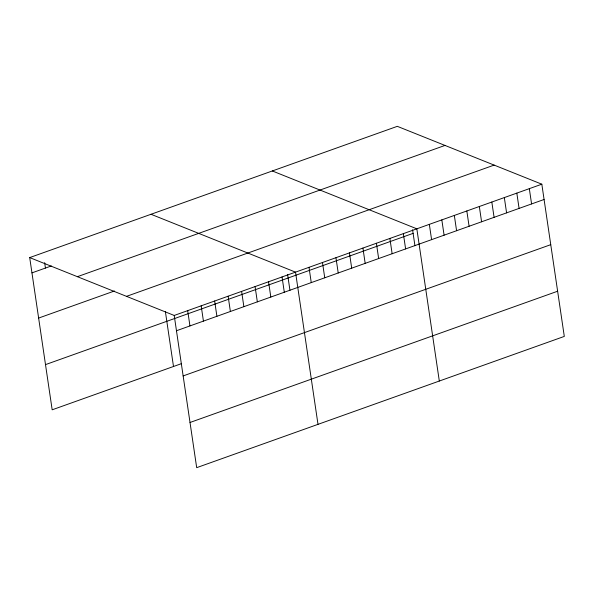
<?xml version="1.0" encoding="UTF-8"?>
<svg xmlns="http://www.w3.org/2000/svg" width="594" height="594" viewBox="0 0 594 594"><rect width="100%" height="100%" fill="white"/><g stroke="black" fill="none" stroke-linecap="round" stroke-linejoin="round"><path stroke-width="0.89" d="M29.7 257.588L397.312 126.336L541.825 184.192L564.3 336.412L196.688 467.664L174.213 315.451L29.7 257.588L52.175 409.808L181.073 363.788M31.957 272.876L51.336 265.956M77.391 276.685L445.003 145.426M38.632 318.065L114.449 290.993M126.522 296.354L494.134 165.102M174.213 315.451L541.825 184.192M45.508 364.619L413.12 233.36M176.47 330.739L544.082 199.48M183.138 375.928L550.749 244.669M190.013 422.483L557.625 291.223M272.327 170.961L416.832 228.824L439.315 381.036M151.01 214.278L295.522 272.134L317.998 424.354M529.321 188.654L531.578 203.942M516.825 193.117L519.082 208.405M504.328 197.579L506.585 212.867M491.825 202.042L494.082 217.33M479.328 206.504L481.586 221.792M466.832 210.967L469.089 226.255M454.328 215.436L456.586 230.717M441.832 219.899L444.089 235.179M429.336 224.361L431.593 239.642M412.585 229.781L414.946 245.768M403.356 233.635L405.613 248.923M389.879 238.446L392.137 253.735M376.396 243.258L378.653 258.546M362.919 248.069L365.176 263.357M349.443 252.888L351.7 268.169M335.959 257.699L338.216 272.988M322.483 262.511L324.74 277.799M308.999 267.322L311.256 282.61M287.6 274.406L289.961 290.392M282.046 276.953L284.303 292.233M268.562 281.764L270.819 297.045M255.086 286.575L257.343 301.863M241.609 291.387L243.867 306.675M228.126 296.198L230.383 311.486M214.649 301.01L216.907 316.298M201.173 305.828L203.43 321.109M187.689 310.64L189.946 325.928M165.362 311.456L173.493 366.491M44.639 262.667L45.434 268.065"/></g></svg>
